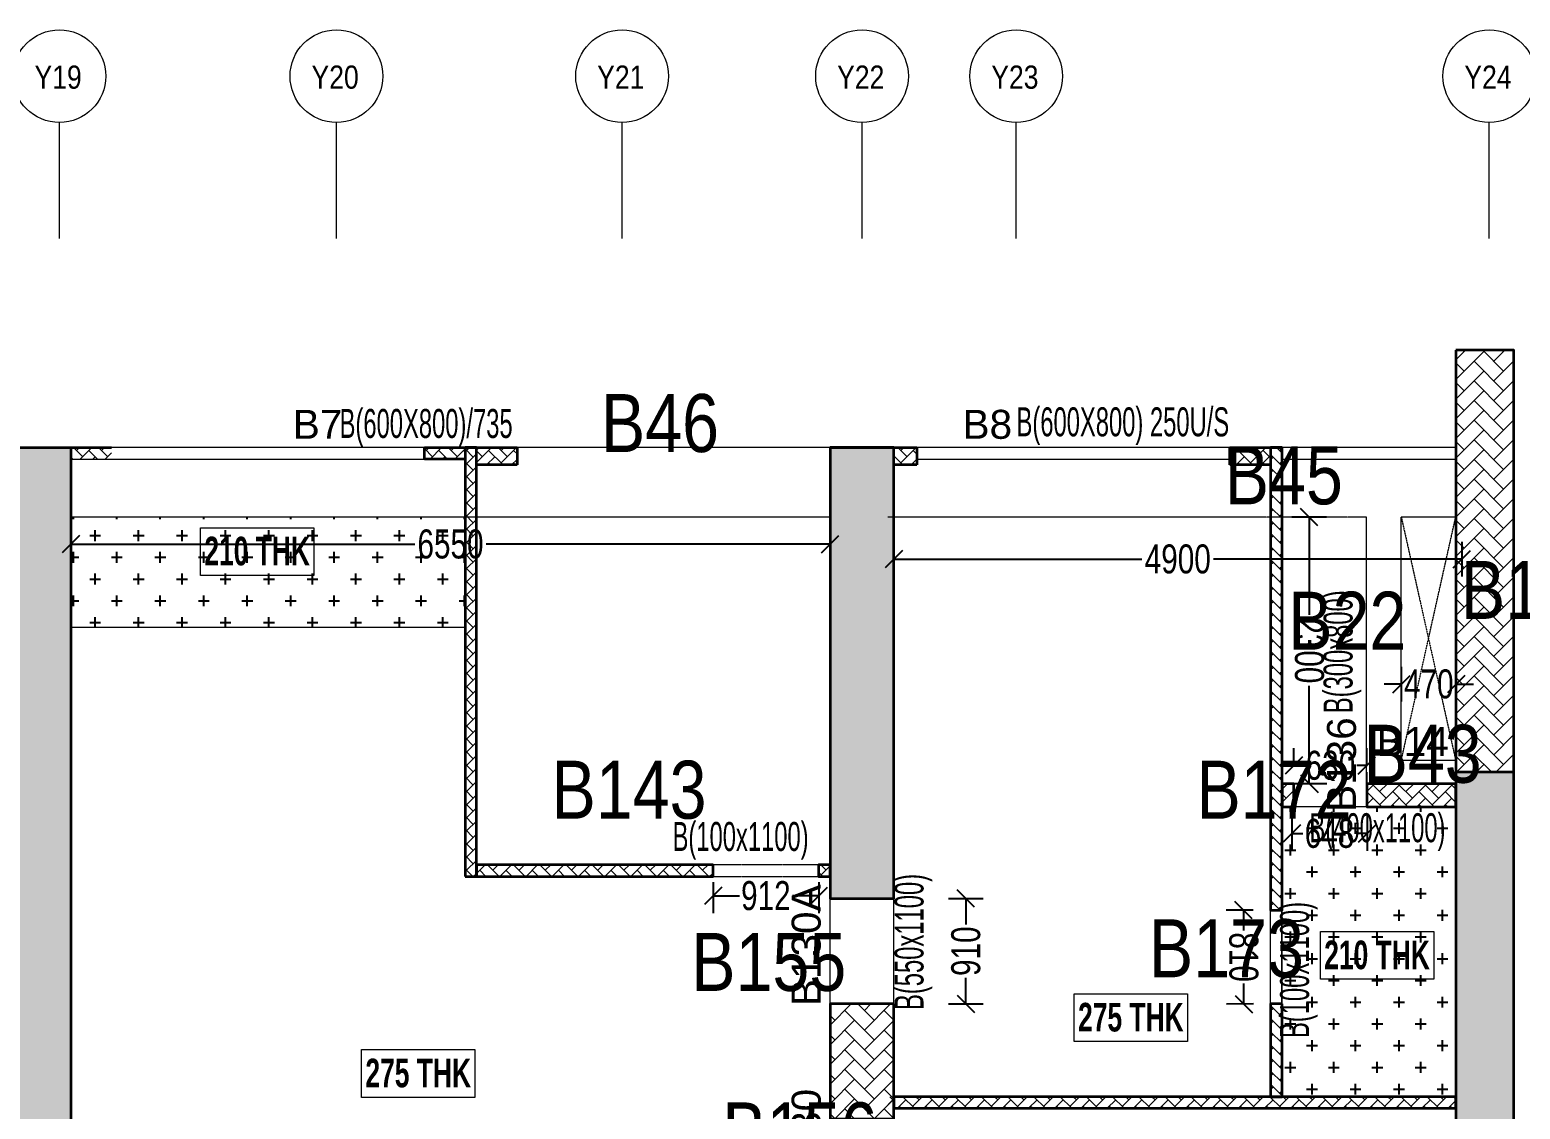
# Model space of a CAD drawing. Header units: millimetres. Extents: x 35 to 69480, y 49 to 28875.
# Drawn here: x 44907 to 57766, y 19564 to 28875 of the extents above; entities that cross this region are included whole.
import ezdxf
from ezdxf.enums import TextEntityAlignment as Align

# ---------------------------------------------------------------- set-up
doc = ezdxf.new("R2010")
doc.units = ezdxf.units.MM
doc.linetypes.add('Grid Line', pattern=[2222.5, 1270, -317.5, 317.5, -317.5])
doc.linetypes.add('HIDDEN', pattern=[0.375, 0.25, -0.125])
for name, color, linetype, lineweight in [('A-FLOR-IDEN', 11, 'Continuous', 9), ('A-GRIDS', 8, 'Continuous', 9), ('A-HIDD-ABVE', 8, 'HIDDEN', 20), ('S-BEAM', 7, 'Continuous', 18), ('S-BEAM-IDEN', 2, 'Continuous', 9), ('S-COL HATCH', 9, 'Continuous', 0), ('S-COLS', 5, 'Continuous', 35), ('S-GRIDS', 8, 'Continuous', 9), ('S-WALL', 4, 'Continuous', 18)]:
    doc.layers.add(name, color=color, linetype=linetype, lineweight=lineweight)
for name, color, linetype in [('Abhinav working', 6, 'Continuous'), ('Beam Nos', 7, 'Continuous'), ('SUNK SLAB', 8, 'Continuous')]:
    doc.layers.add(name, color=color, linetype=linetype)
doc.styles.add('Arial Narrow', font='ARIALN.TTF', dxfattribs={"height": 400})
doc.styles.add('Dim.s & Anno.(Misc.)', font='ARIALN.TTF')
doc.styles.add('SC-BBS1', font='SansSerif')
doc.styles.add('SOBHA', font='swisscl.ttf')
doc.styles.add('Swis721 LtCn BT', font='swisscl.ttf', dxfattribs={"width": 0.9, "height": 233.355162})
doc.styles.add('Swis721 LtCn BT_B', font='', dxfattribs={"width": 0.9, "height": 246.918336})
doc.styles.get('Swis721 LtCn BT_B').set_extended_font_data('Swis721 LtCn BT', bold=True)
doc.dimstyles.new('S-100', dxfattribs={"dimscale": 100, "dimtxt": 2.5, "dimasz": 1.5, "dimexe": 1.5, "dimexo": 1.5, "dimgap": 0.1, "dimtad": 0, "dimdec": 0, "dimrnd": 0.0005, "dimzin": 0, "dimdsep": 46, "dimtxsty": 'SOBHA', "dimblk": 'OBLIQUE', "dimcen": 0.09, "dimclrd": 8, "dimclre": 8, "dimclrt": 6, "dimadec": 0, "dimazin": 0, "dimtfac": 1, "dimtdec": 0, "dimtofl": 0, "dimtmove": 0, "dimatfit": 3, "dimfxl": 1.5, "dimfxlon": 1, "dimtolj": 1, "dimtzin": 0, "dimlwd": -1, "dimlwe": -1, "dimarcsym": 0})
pattern_1 = [(45, (-31802317.5, 20729084.55), (0, 169.7056275), [360, -120]), (135, (-31802232.65, 20729169.4), (1e-14, 169.7056275), [360, -120])]
pattern_2 = [(45, (-15037.47, -17858.63), (0, 107.76307), [228.6, -76.2]), (135, (-14983.584, -17804.75), (7e-15, 107.76307), [228.6, -76.2])]
pattern_3 = [(45, (-31789909.75, 20738156.33), (0, 113.13708499), [240, -80]), (135, (-31789853.18, 20738212.9), (9e-15, 113.13708499), [240, -80])]

# ---------------------------------------------------------------- blocks, each defined once
blk = doc.blocks.new('A$Cbe320e20')
at = {"layer": 'S-COL HATCH'}
h = blk.add_hatch(dxfattribs=at)
h.set_pattern_fill('AR-HBONE', color=256, scale=30)
h.set_pattern_definition(pattern_1)
h.paths.add_polyline_path([(45304, 17040), (44804, 17040), (44804, 13401), (45304, 13401)])
at = {"layer": 'S-COL HATCH', "transparency": 33554687}
h = blk.add_hatch(color=256, dxfattribs=at)
h.dxf.hatch_style = 1
h.paths.add_polyline_path([(32854, 16200), (32354, 16200), (32354, 6500), (32854, 6500)])
h = blk.add_hatch(color=256, dxfattribs=at)
h.dxf.hatch_style = 1
h.paths.add_polyline_path([(39404, 12310), (39954, 12310), (39954, 16200), (39404, 16200)])
h = blk.add_hatch(color=256, dxfattribs=at)
h.dxf.hatch_style = 1
h.paths.add_polyline_path([(44804, 13401), (45304, 13401), (45304, 9451), (44804, 9451)])
at = {"layer": 'S-COL HATCH'}
h = blk.add_hatch(dxfattribs=at)
h.set_pattern_fill('AR-HBONE', color=256, scale=30)
h.set_pattern_definition(pattern_1)
h.paths.add_polyline_path([(39404, 10410), (39954, 10410), (39954, 11400), (39404, 11400)])
at = {"layer": 'S-WALL'}
h = blk.add_hatch(dxfattribs=at)
h.set_pattern_fill('FP_1', color=1, style=0, pattern_type=2)
h.set_pattern_definition(pattern_2)
h.paths.add_polyline_path([(32854, 16100), (32854, 16200), (33204, 16200), (33204, 16100)])
h = blk.add_hatch(dxfattribs=at)
h.set_pattern_fill('FP_1', color=1, style=0, pattern_type=2)
h.set_pattern_definition(pattern_2)
h.paths.add_polyline_path([(32854, 16100), (32854, 16200), (33204, 16200), (33204, 16100)])
h = blk.add_hatch(dxfattribs=at)
h.set_pattern_fill('FP_1', color=1, style=0, pattern_type=2)
h.set_pattern_definition(pattern_2)
h.paths.add_polyline_path([(35904, 16100), (35904, 16200), (36254, 16200), (36254, 16100)])
h = blk.add_hatch(dxfattribs=at)
h.set_pattern_fill('FP_1', color=1, style=0, pattern_type=2)
h.set_pattern_definition(pattern_2)
h.paths.add_polyline_path([(35904, 16100), (35904, 16200), (36254, 16200), (36254, 16100)])
h = blk.add_hatch(dxfattribs=at)
h.set_pattern_fill('FP_1', color=1, style=0, pattern_type=2)
h.set_pattern_definition(pattern_2)
h.paths.add_polyline_path([(36354, 16050), (36354, 16200), (36704, 16200), (36704, 16050)])
h = blk.add_hatch(dxfattribs=at)
h.set_pattern_fill('FP_1', color=1, style=0, pattern_type=2)
h.set_pattern_definition(pattern_2)
h.paths.add_polyline_path([(36354, 16050), (36354, 16200), (36704, 16200), (36704, 16050)])
h = blk.add_hatch(dxfattribs=at)
h.set_pattern_fill('FP_1', color=1, style=0, pattern_type=2)
h.set_pattern_definition(pattern_2)
h.paths.add_polyline_path([(39954, 16050), (39954, 16200), (40154, 16200), (40154, 16050)])
h = blk.add_hatch(dxfattribs=at)
h.set_pattern_fill('FP_1', color=1, style=0, pattern_type=2)
h.set_pattern_definition(pattern_2)
h.paths.add_polyline_path([(39954, 16050), (39954, 16200), (40154, 16200), (40154, 16050)])
h = blk.add_hatch(dxfattribs=at)
h.set_pattern_fill('FP_1', color=1, style=0, pattern_type=2)
h.set_pattern_definition(pattern_2)
h.paths.add_polyline_path([(43204, 16050), (42854, 16050), (42854, 16200), (43204, 16200)])
h = blk.add_hatch(dxfattribs=at)
h.set_pattern_fill('FP_1', color=1, style=0, pattern_type=2)
h.set_pattern_definition(pattern_2)
h.paths.add_polyline_path([(43204, 16050), (42854, 16050), (42854, 16200), (43204, 16200)])
at = {"layer": 'S-COLS'}
for p, q in [((44804, 17040), (44804, 17040)), ((44804, 13401), (45304, 13401))]:
    blk.add_line(p, q, dxfattribs=at)
for points in [[(44804, 17040), (44804, 9451), (45304, 9451), (45304, 17040)], [(39954, 16200), (39404, 16200), (39404, 12310), (39954, 12310)], [(39954, 11400), (39404, 11400), (39404, 10410), (39954, 10410)]]:
    blk.add_lwpolyline(points, close=True, dxfattribs=at)
at = {"layer": 'S-COLS', "elevation": 0}
blk.add_lwpolyline([(32854, 6500), (32354, 6500), (32354, 16200), (32854, 16200)], close=True, dxfattribs=at)
at = {"layer": 'S-WALL', "lineweight": 35}
for p, q in [((32354, 16200), (33204, 16200)), ((35904, 16200), (36704, 16200)), ((39404, 16200), (40154, 16200))]:
    blk.add_line(p, q, dxfattribs=at)
at = {"layer": 'S-WALL', "color": 7}
for p, q in [((32854, 16100), (35904, 16100)), ((35904, 16200), (33204, 16200)), ((42854, 16200), (40154, 16200)), ((40154, 16100), (42854, 16100)), ((44804, 16200), (43304, 16200)), ((43304, 16100), (44804, 16100))]:
    blk.add_line(p, q, dxfattribs=at)
at = {"layer": 'S-WALL', "color": 5, "lineweight": 35}
for p, q in [((35904, 16100), (35904, 16200)), ((36254, 16100), (35904, 16100)), ((36704, 16200), (36704, 16050)), ((40154, 16200), (40154, 16050)), ((42854, 16050), (42854, 16200)), ((42854, 16200), (43304, 16200)), ((36704, 16050), (36354, 16050)), ((40154, 16050), (39954, 16050)), ((43204, 16050), (42854, 16050))]:
    blk.add_line(p, q, dxfattribs=at)
blk = doc.blocks.new('Grid - Type 1 Structural-6743905-11TH FLOOR LVL')
at = {"layer": 'A-GRIDS'}
blk.add_circle((0, 0), 4, dxfattribs=at)
blk = doc.blocks.new('A$Cf2260b48')
at = {"layer": 'S-GRIDS', "linetype": 'Grid Line'}
for p, q in [((32755, 18003), (32755, 19003)), ((35145, 18003), (35145, 19003)), ((37610, 18003), (37610, 19003)), ((39680, 18003), (39680, 19003)), ((41010, 18003), (41010, 19003)), ((45092, 18003), (45092, 19003))]:
    blk.add_line(p, q, dxfattribs=at)
at = {"layer": 'A-GRIDS', "xscale": 99.99999999999991, "yscale": 99.99999999999991, "zscale": 99.99999999999991}
for p in [(32755, 19403), (35145, 19403), (37610, 19403), (39680, 19403), (41010, 19403), (45092, 19403)]:
    blk.add_blockref('Grid - Type 1 Structural-6743905-11TH FLOOR LVL', p, dxfattribs=at)
at = {"layer": 'A-GRIDS', "lineweight": 18, "char_height": 200, "width": 513.08, "attachment_point": 1, "style": 'Arial Narrow'}
for s, insert in [('Y19', (32540, 19495)), ('Y20', (34930, 19495)), ('Y21', (37395, 19495)), ('Y22', (39465, 19495)), ('Y23', (40795, 19495)), ('Y24', (44877, 19495))]:
    blk.add_mtext(s, dxfattribs=dict(at, insert=insert))
blk = doc.blocks.new('_OBLIQUE')
at = {"color": 0, "linetype": 'ByBlock'}
blk.add_line((-0.5, -0.5), (0.5, 0.5), dxfattribs=at)
blk = doc.blocks.new('*D202')
at = {"layer": 'Abhinav working', "color": 8, "transparency": 16777216}
for p, q in [((52362, 24459), (52362, 24159)), ((57262, 24459), (57262, 24159)), ((52362, 24309), (54503, 24309)), ((57262, 24309), (55120, 24309))]:
    blk.add_line(p, q, dxfattribs=at)
at = {"layer": 'Defpoints', "color": 0, "transparency": 16777216}
for p in [(52362, 24823), (57262, 24823), (57262, 24309)]:
    blk.add_point(p, dxfattribs=at)
at = {"layer": 'Abhinav working', "color": 8, "transparency": 16777216, "xscale": 150, "yscale": 150, "zscale": 150, "rotation": 180}
blk.add_blockref('_OBLIQUE', (52362, 24309), dxfattribs=at)
at = {"layer": 'Abhinav working', "color": 8, "transparency": 16777216, "xscale": 150, "yscale": 150, "zscale": 150}
blk.add_blockref('_OBLIQUE', (57262, 24309), dxfattribs=at)
at = {"layer": 'Abhinav working', "color": 6, "transparency": 16777216, "insert": (54812, 24309), "char_height": 250, "attachment_point": 5, "style": 'SOBHA'}
blk.add_mtext('\\A1;4900', dxfattribs=at)
blk = doc.blocks.new('*D203')
at = {"layer": 'Abhinav working', "color": 8, "transparency": 16777216}
for p, q in [((45262, 24588), (45262, 24288)), ((51812, 24588), (51812, 24288)), ((45262, 24438), (48230, 24438)), ((51812, 24438), (48844, 24438))]:
    blk.add_line(p, q, dxfattribs=at)
at = {"layer": 'Defpoints', "color": 0, "transparency": 16777216}
for p in [(45262, 24823), (51812, 24823), (51812, 24438)]:
    blk.add_point(p, dxfattribs=at)
at = {"layer": 'Abhinav working', "color": 8, "transparency": 16777216, "xscale": 150, "yscale": 150, "zscale": 150, "rotation": 180}
blk.add_blockref('_OBLIQUE', (45262, 24438), dxfattribs=at)
at = {"layer": 'Abhinav working', "color": 8, "transparency": 16777216, "xscale": 150, "yscale": 150, "zscale": 150}
blk.add_blockref('_OBLIQUE', (51812, 24438), dxfattribs=at)
at = {"layer": 'Abhinav working', "color": 6, "transparency": 16777216, "insert": (48537, 24438), "char_height": 250, "attachment_point": 5, "style": 'SOBHA'}
blk.add_mtext('\\A1;6550', dxfattribs=at)
blk = doc.blocks.new('*D338')
at = {"layer": 'Abhinav working', "color": 8, "transparency": 16777216}
for p, q in [((58380, 26112), (58680, 26112)), ((58530, 26112), (58530, 24599)), ((58530, 22473), (58530, 23986)), ((58380, 22473), (58680, 22473))]:
    blk.add_line(p, q, dxfattribs=at)
at = {"layer": 'Defpoints', "color": 0, "transparency": 16777216}
for p in [(57712, 26112), (58530, 26112), (57712, 22473)]:
    blk.add_point(p, dxfattribs=at)
at = {"layer": 'Abhinav working', "color": 8, "transparency": 16777216, "xscale": 150, "yscale": 150, "zscale": 150}
for p, rotation in [((58530, 26112), 90.001223484636), ((58530, 22473), 270.001223484636)]:
    blk.add_blockref('_OBLIQUE', p, dxfattribs=dict(at, rotation=rotation))
at = {"layer": 'Abhinav working', "color": 6, "transparency": 16777216, "insert": (58530, 24292), "char_height": 250, "attachment_point": 5, "rotation": 270.0012, "style": 'SOBHA'}
blk.add_mtext('\\A1;3639', dxfattribs=at)
blk = doc.blocks.new('*D339')
at = {"layer": 'Abhinav working', "color": 8, "transparency": 16777216}
for p, q in [((56095, 24672), (55795, 24671)), ((55945, 24672), (55946, 23828)), ((55947, 22372), (55946, 23215)), ((56097, 22372), (55797, 22372))]:
    blk.add_line(p, q, dxfattribs=at)
at = {"layer": 'Defpoints', "color": 0, "transparency": 16777216}
for p in [(56443, 24672), (55947, 22372), (56444, 22372)]:
    blk.add_point(p, dxfattribs=at)
at = {"layer": 'Abhinav working', "color": 8, "transparency": 16777216, "xscale": 150, "yscale": 150, "zscale": 150}
for p, rotation in [((55945, 24672), 90.04684377862777), ((55947, 22372), 270.0468437786278)]:
    blk.add_blockref('_OBLIQUE', p, dxfattribs=dict(at, rotation=rotation))
at = {"layer": 'Abhinav working', "color": 6, "transparency": 16777216, "insert": (55946, 23522), "char_height": 250, "attachment_point": 5, "rotation": 270.0468, "style": 'SOBHA'}
blk.add_mtext('\\A1;2300', dxfattribs=at)
blk = doc.blocks.new('*D340')
at = {"layer": 'Abhinav working', "color": 8, "transparency": 16777216}
for p, q in [((56743, 23081), (56743, 23381)), ((57213, 23081), (57213, 23381)), ((56743, 23231), (56593, 23231)), ((57213, 23231), (57363, 23231))]:
    blk.add_line(p, q, dxfattribs=at)
at = {"layer": 'Defpoints', "color": 0, "transparency": 16777216}
for p in [(57213, 23231), (56743, 22572), (57213, 22572)]:
    blk.add_point(p, dxfattribs=at)
at = {"layer": 'Abhinav working', "color": 8, "transparency": 16777216, "xscale": 150, "yscale": 150, "zscale": 150}
for p, rotation in [((56743, 23231), 359.9996070232802), ((57213, 23231), 179.9996070232802)]:
    blk.add_blockref('_OBLIQUE', p, dxfattribs=dict(at, rotation=rotation))
at = {"layer": 'Abhinav working', "color": 6, "transparency": 16777216, "insert": (56978, 23231), "char_height": 250, "attachment_point": 5, "rotation": 359.9996, "style": 'SOBHA'}
blk.add_mtext('\\A1;470', dxfattribs=at)
blk = doc.blocks.new('*D341')
at = {"layer": 'Abhinav working', "color": 8, "transparency": 16777216}
for p, q in [((55814, 22522), (55814, 22679)), ((56444, 22522), (56444, 22679)), ((55814, 22529), (55901, 22529)), ((56444, 22529), (56358, 22529))]:
    blk.add_line(p, q, dxfattribs=at)
at = {"layer": 'Defpoints', "color": 0, "transparency": 16777216}
for p in [(56444, 22529), (55814, 22372), (56444, 22372)]:
    blk.add_point(p, dxfattribs=at)
at = {"layer": 'Abhinav working', "color": 8, "transparency": 16777216, "xscale": 150, "yscale": 150, "zscale": 150}
for p, rotation in [((55814, 22529), 180.0018752856587), ((56444, 22529), 0.0018752856587674)]:
    blk.add_blockref('_OBLIQUE', p, dxfattribs=dict(at, rotation=rotation))
at = {"layer": 'Abhinav working', "color": 6, "transparency": 16777216, "insert": (56129, 22529), "char_height": 250, "attachment_point": 5, "rotation": 0.0019, "style": 'SOBHA'}
blk.add_mtext('\\A1;630', dxfattribs=at)
blk = doc.blocks.new('*D373')
at = {"layer": 'Abhinav working', "color": 8, "transparency": 16777216}
for p, q in [((50803, 21522), (50803, 21255)), ((51714, 21522), (51714, 21255)), ((50803, 21405), (51030, 21405)), ((51714, 21405), (51487, 21405))]:
    blk.add_line(p, q, dxfattribs=at)
at = {"layer": 'Defpoints', "color": 0, "transparency": 16777216}
for p in [(50803, 21672), (51714, 21672), (51714, 21405)]:
    blk.add_point(p, dxfattribs=at)
at = {"layer": 'Abhinav working', "color": 8, "transparency": 16777216, "xscale": 150, "yscale": 150, "zscale": 150, "rotation": 180}
blk.add_blockref('_OBLIQUE', (50803, 21405), dxfattribs=at)
at = {"layer": 'Abhinav working', "color": 8, "transparency": 16777216, "xscale": 150, "yscale": 150, "zscale": 150}
blk.add_blockref('_OBLIQUE', (51714, 21405), dxfattribs=at)
at = {"layer": 'Abhinav working', "color": 6, "transparency": 16777216, "insert": (51258, 21405), "char_height": 250, "attachment_point": 5, "style": 'SOBHA'}
blk.add_mtext('\\A1;912', dxfattribs=at)
blk = doc.blocks.new('*D374')
at = {"layer": 'Abhinav working', "color": 8, "transparency": 16777216}
for p, q in [((52834, 21382), (53134, 21382)), ((52984, 21382), (52984, 21156)), ((52984, 20472), (52984, 20698)), ((52834, 20472), (53134, 20472))]:
    blk.add_line(p, q, dxfattribs=at)
at = {"layer": 'Defpoints', "color": 0, "transparency": 16777216}
for p in [(52363, 21382), (52363, 20472), (52984, 20472)]:
    blk.add_point(p, dxfattribs=at)
at = {"layer": 'Abhinav working', "color": 8, "transparency": 16777216, "xscale": 150, "yscale": 150, "zscale": 150}
for p, rotation in [((52984, 21382), 90), ((52984, 20472), 270)]:
    blk.add_blockref('_OBLIQUE', p, dxfattribs=dict(at, rotation=rotation))
at = {"layer": 'Abhinav working', "color": 6, "transparency": 16777216, "insert": (52984, 20927), "char_height": 250, "attachment_point": 5, "rotation": 90, "style": 'SOBHA'}
blk.add_mtext('\\A1;910', dxfattribs=at)
blk = doc.blocks.new('*D381')
at = {"layer": 'Abhinav working', "color": 8, "transparency": 16777216}
for p, q in [((55797, 22092), (55797, 21792)), ((56445, 22092), (56445, 21792)), ((55797, 21942), (55892, 21942)), ((56445, 21942), (56350, 21942))]:
    blk.add_line(p, q, dxfattribs=at)
at = {"layer": 'Defpoints', "color": 0, "transparency": 16777216}
for p in [(55797, 22372), (56444, 22372), (55797, 21942)]:
    blk.add_point(p, dxfattribs=at)
at = {"layer": 'Abhinav working', "color": 8, "transparency": 16777216, "xscale": 150, "yscale": 150, "zscale": 150}
for p, rotation in [((55797, 21942), 180.046843778574), ((56445, 21942), 0.0468437785740328)]:
    blk.add_blockref('_OBLIQUE', p, dxfattribs=dict(at, rotation=rotation))
at = {"layer": 'Abhinav working', "color": 6, "transparency": 16777216, "insert": (56121, 21942), "char_height": 250, "attachment_point": 5, "rotation": 0.0468, "style": 'SOBHA'}
blk.add_mtext('\\A1;648', dxfattribs=at)
blk = doc.blocks.new('*D382')
at = {"layer": 'Abhinav working', "color": 8, "transparency": 16777216}
for p, q in [((55463, 21282), (55230, 21281)), ((55380, 21281), (55380, 21105)), ((55381, 20471), (55381, 20648)), ((55464, 20472), (55231, 20471))]:
    blk.add_line(p, q, dxfattribs=at)
at = {"layer": 'Defpoints', "color": 0, "transparency": 16777216}
for p in [(55380, 21281), (55613, 21282), (55614, 20472)]:
    blk.add_point(p, dxfattribs=at)
at = {"layer": 'Abhinav working', "color": 8, "transparency": 16777216, "xscale": 150, "yscale": 150, "zscale": 150}
for p, rotation in [((55380, 21281), 90.1331150393428), ((55381, 20471), 270.1331150393428)]:
    blk.add_blockref('_OBLIQUE', p, dxfattribs=dict(at, rotation=rotation))
at = {"layer": 'Abhinav working', "color": 6, "transparency": 16777216, "insert": (55380, 20876), "char_height": 250, "attachment_point": 5, "rotation": 270.1331, "style": 'SOBHA'}
blk.add_mtext('\\A1;810', dxfattribs=at)

msp = doc.modelspace()

# ---------------------------------------------------------------- hatches: boundary and pattern name
at = {"layer": 'S-COL HATCH'}
h = msp.add_hatch(dxfattribs=at)
h.set_pattern_fill('AR-HBONE', color=256, scale=20)
h.set_pattern_definition(pattern_3)
h.paths.add_polyline_path([(48662.1, 21571.8), (48762.1, 21571.8), (48762.1, 25271.8), (48662.1, 25271.8)])
h = msp.add_hatch(dxfattribs=at)
h.set_pattern_fill('AR-HBONE', color=256, scale=20)
h.set_pattern_definition(pattern_3)
h.paths.add_polyline_path([(55612.1, 21281.8), (55712.1, 21281.8), (55712.1, 25271.8), (55612.1, 25271.8)])
h = msp.add_hatch(dxfattribs=at)
h.set_pattern_fill('AR-HBONE', color=256, scale=20)
h.set_pattern_definition(pattern_3)
h.paths.add_polyline_path([(55812.1, 22171.8), (55812.1, 22371.8), (55712.1, 22371.8), (55712.1, 22171.8)])
h = msp.add_hatch(dxfattribs=at)
h.set_pattern_fill('AR-HBONE', color=256, scale=20)
h.set_pattern_definition([(45, (-31791309.78, 20738156.35), (0, 113.13708499), [240, -80]), (135, (-31791253.21, 20738212.92), (9e-15, 113.13708499), [240, -80])])
h.paths.add_polyline_path([(57212.1, 22171.8), (57212.1, 22371.8), (56442.1, 22371.8), (56442.1, 22171.8)])
h = msp.add_hatch(dxfattribs=at)
h.set_pattern_fill('AR-HBONE', color=256, scale=20)
h.set_pattern_definition(pattern_3)
h.paths.add_polyline_path([(50802.1, 21571.8), (50802.1, 21671.8), (48762.1, 21671.8), (48762.1, 21571.8)])
h = msp.add_hatch(dxfattribs=at)
h.set_pattern_fill('AR-HBONE', color=256, scale=15)
h.set_pattern_definition([(45, (-31349576.156, 21120236.96), (0, 84.85281374), [180, -60]), (135, (-31349533.73, 21120279.385), (7e-15, 84.85281374), [180, -60])])
h.paths.add_polyline_path([(51812.1, 21571.8), (51812.1, 21671.8), (51712.1, 21671.8), (51712.1, 21571.8)])
h = msp.add_hatch(dxfattribs=at)
h.set_pattern_fill('AR-HBONE', color=256, scale=20)
h.set_pattern_definition(pattern_3)
h.paths.add_polyline_path([(55612.1, 19671.8), (55712.1, 19671.8), (55712.1, 20471.8), (55612.1, 20471.8)])
h = msp.add_hatch(dxfattribs=at)
h.set_pattern_fill('AR-HBONE', color=256, scale=20)
h.set_pattern_definition(pattern_3)
h.paths.add_polyline_path([(52312.1, 19671.8), (57212.1, 19671.8), (57212.1, 19571.8), (52312.1, 19571.8)])
at = {"layer": 'SUNK SLAB'}
h = msp.add_hatch(dxfattribs=at)
h.set_pattern_fill('CROSS', color=8, scale=750, style=0)
h.set_pattern_definition([(0, (-31349576.24, 21120136.96), (187.5, 187.5), [93.75, -281.25]), (90, (-31349529.36, 21120090.08), (-187.5, 187.5), [93.75, -281.25])])
h.paths.add_polyline_path([(48660.2, 23721.8), (48660.2, 24671.8), (45260.3, 24671.8), (45260.3, 23721.8)])
h = msp.add_hatch(dxfattribs=at)
h.set_pattern_fill('CROSS', color=8, scale=750, style=0)
h.set_pattern_definition([(0, (-31349576.24, 21120236.96), (187.5, 187.5), [93.75, -281.25]), (90, (-31349529.36, 21120190.08), (-187.5, 187.5), [93.75, -281.25])])
h.paths.add_polyline_path([(57210.2, 22171.8), (55710.2, 22171.8), (55710.2, 19671.8), (57210.2, 19671.8)])

# ---------------------------------------------------------------- linework, layer by layer
at = {"layer": 'A-FLOR-IDEN', "color": 8, "elevation": 0, "flags": 128}
for points in [[(47357.7, 24580.2), (47357.7, 24168.4), (46380.2, 24168.4), (46380.2, 24580.2)], [(57020.2, 21096.7), (57020.2, 20684.9), (56042.7, 20684.9), (56042.7, 21096.7)], [(54896.3, 20559.3), (54896.3, 20147.5), (53918.8, 20147.5), (53918.8, 20559.3)], [(48747.2, 20077.8), (48747.2, 19666), (47769.7, 19666), (47769.7, 20077.8)]]:
    msp.add_lwpolyline(points, close=True, dxfattribs=at)
at = {"layer": 'A-HIDD-ABVE', "linetype": 'HIDDEN'}
for p, q in [((56740.2, 24671.8), (57210.2, 22571.8)), ((56740.2, 22571.8), (57210.2, 24671.8))]:
    msp.add_line(p, q, dxfattribs=at)
at = {"layer": 'S-BEAM'}
for p, q in [((51810.2, 25271.8), (45260.3, 25271.8, 0)), ((57210.2, 25271.8), (51810.2, 25271.8)), ((57210.2, 24671.8), (56740.2, 24671.8)), ((56740.2, 22571.8), (56740.2, 24671.8)), ((57210.3, 22571.8), (56740.2, 22571.8))]:
    msp.add_line(p, q, dxfattribs=at)
at = {"layer": 'S-BEAM', "linetype": 'HIDDEN'}
for p, q in [((51810.2, 24671.8), (45260.3, 24671.8, 0)), ((56440.2, 24671.8), (52310.2, 24671.8)), ((56440.2, 22171.8), (56440.2, 24671.8)), ((57212, 22571.8), (57212, 24521.8)), ((56440.2, 22471.8), (56440.2, 22471.8)), ((51810.2, 21381.8), (51810.2, 20471.8)), ((52360.2, 21381.8), (52360.2, 20471.8))]:
    msp.add_line(p, q, dxfattribs=at)
at = {"layer": 'S-BEAM', "elevation": 0}
for points in [[(48660.2, 24671.8), (45260.3, 24671.8), (45260.3, 23721.8), (48660.2, 23721.8)], [(57210.2, 22171.8), (55710.2, 22171.8), (55710.2, 19671.8), (57210.2, 19671.8)]]:
    msp.add_lwpolyline(points, close=True, dxfattribs=at)
msp.add_lwpolyline([(56442, 22471.8), (56442, 22171.8), (57212, 22171.8), (57212, 22571.8), (56740.2, 22571.8)], dxfattribs=at)
at = {"layer": 'S-BEAM', "linetype": 'HIDDEN', "elevation": 0}
for points in [[(51710.2, 21671.8), (50800.2, 21671.8), (50800.2, 21571.8), (51710.2, 21571.8)], [(55710.2, 21281.8), (55610.2, 21281.8), (55610.2, 20471.8), (55710.2, 20471.8)]]:
    msp.add_lwpolyline(points, close=True, dxfattribs=at)
at = {"layer": 'S-COLS', "elevation": 0}
for points in [[(48662.1, 21571.8), (48762.1, 21571.8), (48762.1, 25271.8), (48662.1, 25271.8)], [(55712.1, 25271.8), (55612.1, 25271.8), (55612.1, 21281.8), (55712.1, 21281.8)], [(55812.1, 22371.8), (55712.1, 22371.8), (55712.1, 22171.8), (55812.1, 22171.8)], [(57212.1, 22371.8), (56442.1, 22371.8), (56442.1, 22171.8), (57212.1, 22171.8)], [(50802.1, 21671.8), (48762.1, 21671.8), (48762.1, 21571.8), (50802.1, 21571.8)], [(51812.1, 21671.8), (51712.1, 21671.8), (51712.1, 21571.8), (51812.1, 21571.8)], [(55712.1, 20471.8), (55612.1, 20471.8), (55612.1, 19671.8), (55712.1, 19671.8)], [(57212.1, 19671.8), (52362.1, 19671.8), (52362.1, 19571.8), (57212.1, 19571.8)]]:
    msp.add_lwpolyline(points, close=True, dxfattribs=at)

# ---------------------------------------------------------------- block references
at = {"layer": 'S-COLS'}
msp.add_blockref('A$Cbe320e20', (12407.7, 9071.8), dxfattribs=at)
at = {"layer": 'S-WALL'}
msp.add_blockref('A$Cf2260b48', (12407.7, 9071.8), dxfattribs=at)

# ---------------------------------------------------------------- texts
at = {"layer": 'A-FLOR-IDEN', "color": 1, "char_height": 246.92, "width": 1155, "attachment_point": 2, "line_spacing_factor": 0.964267, "style": 'Swis721 LtCn BT_B'}
for s, insert in [('210 THK', (46868.9, 24502.2, 0)), ('210 THK', (56531.4, 21018.7, 0)), ('275 THK', (54407.5, 20481.3)), ('275 THK', (48258.4, 19999.7))]:
    msp.add_mtext(s, dxfattribs=dict(at, insert=insert))
at = {"layer": 'Abhinav working', "char_height": 500, "attachment_point": 1, "style": 'Dim.s & Anno.(Misc.)'}
for s, insert in [('B46', (49834.9, 25732.9, 0)), ('B45', (55217.2, 25281.7, 0)), ('B19', (57254.3, 24293.5, 0)), ('B22', (55765.3, 24027.7, 0)), ('B43', (56415.2, 22880, 0)), ('B143', (49408.5, 22570.2, 0)), ('B172', (54973.5, 22569.9, 0)), ('B173', (54562.8, 21202.1, 0)), ('B155^I', (50614, 21084.5, 0)), ('B156^I', (50882.3, 19622.5, 0))]:
    msp.add_mtext_dynamic_manual_height_columns(s, width=21149.247, gutter_width=5423.5, heights=[0], dxfattribs=dict(at, insert=insert))
at = {"layer": 'Beam Nos', "style": 'SC-BBS1'}
for s, p in [('B7', (47390.1, 25271.8, 0)), ('B8', (53168.7, 25271.8)), ('B14', (56839.1, 22535.2))]:
    msp.add_text(s, height=250, dxfattribs=at).set_placement(p, align=Align.BOTTOM_CENTER)
for s, p in [('B136', (56424.3, 22536.4)), ('B130A', (51805.6, 20978.1)), ('B130', (51805.6, 19331.7))]:
    msp.add_text(s, height=250, rotation=90, dxfattribs=at).set_placement(p, align=Align.BOTTOM_CENTER)
at = {"layer": 'S-BEAM-IDEN', "style": 'Swis721 LtCn BT', "width": 0.8}
for s, rotation, p in [('B(600X800)/735', 360, (47580.1, 25354.4, 0)), ('B(600X800) 250U/S', 360, (53420.8, 25368.3)), ('B(300x800)', 90, (56320, 22980.1)), ('B(550x1100)', 90, (52618.2, 20419.8)), ('B(100x1100)', 90, (55944.8, 20177.9))]:
    msp.add_text(s, height=250, rotation=rotation, dxfattribs=at).set_placement(p)
for s, p in [('B(400x1100)', (55948.1, 21867.1)), ('B(100x1100)', (50453, 21791.5))]:
    msp.add_text(s, height=250, dxfattribs=at).set_placement(p)

# ---------------------------------------------------------------- dimensions: what is measured, and where the dimension line sits
at = {"layer": 'Abhinav working', "color": 3}
for p1, p2, distance, picture, middle in [((57711.8, 22472.8, 0), (57711.7, 26112, 0), -818.5, '*D338', (58530.3, 24292.4, 0)), ((56442.5, 24672, 0), (56444.4, 22372, 0), -497.6, '*D339', (55945.9, 23521.6, 0)), ((56742.5, 22572, 0), (57212.6, 22572, 0), 658.5, '*D340', (56977.6, 23230.5, 0)), ((55814.4, 22372, 0), (56444.4, 22372, 0), 157.1, '*D341', (56129.4, 22529.1, 0)), ((56444.4, 22372, 0), (55796.8, 22371.5, 0), 429.6, '*D381', (56121, 21942.1, 0)), ((50802.5, 21672, 0), (51714.4, 21672, 0), -267.3, '*D373', (51258.5, 21404.7, 0)), ((55614.4, 20472, 0), (55612.5, 21282, 0), 233, '*D382', (55380.5, 20876.5, 0))]:
    dim = msp.add_aligned_dim(p1=p1, p2=p2, distance=distance, dimstyle='S-100', dxfattribs=at)
    dim.commit()
    dim.dimension.update_dxf_attribs({"geometry": picture, "text_midpoint": middle})
at = {"layer": 'Abhinav working'}
dim = msp.add_linear_dim(base=(51811.7, 24438.1), p1=(45261.7, 24822.7, 0), p2=(51811.7, 24822.7, 0), dimstyle='S-100', dxfattribs=at)
dim.commit()
dim.dimension.update_dxf_attribs({"geometry": '*D203', "text_midpoint": (48536.7, 24438.1)})
dim = msp.add_aligned_dim(p1=(52361.7, 24822.7, 0), p2=(57261.8, 24822.7, 0), distance=-514.2, dimstyle='S-100', dxfattribs=at)
dim.commit()
dim.dimension.update_dxf_attribs({"geometry": '*D202', "text_midpoint": (54811.7, 24308.6)})
at = {"layer": 'Abhinav working', "color": 3}
dim = msp.add_linear_dim(base=(52984.3, 20472, 0), p1=(52362.5, 21382, 0), p2=(52362.5, 20472, 0), angle=90, dimstyle='S-100', dxfattribs=at)
dim.commit()
dim.dimension.update_dxf_attribs({"geometry": '*D374', "text_midpoint": (52984.3, 20927, 0)})

doc.saveas('drawing.dxf')
